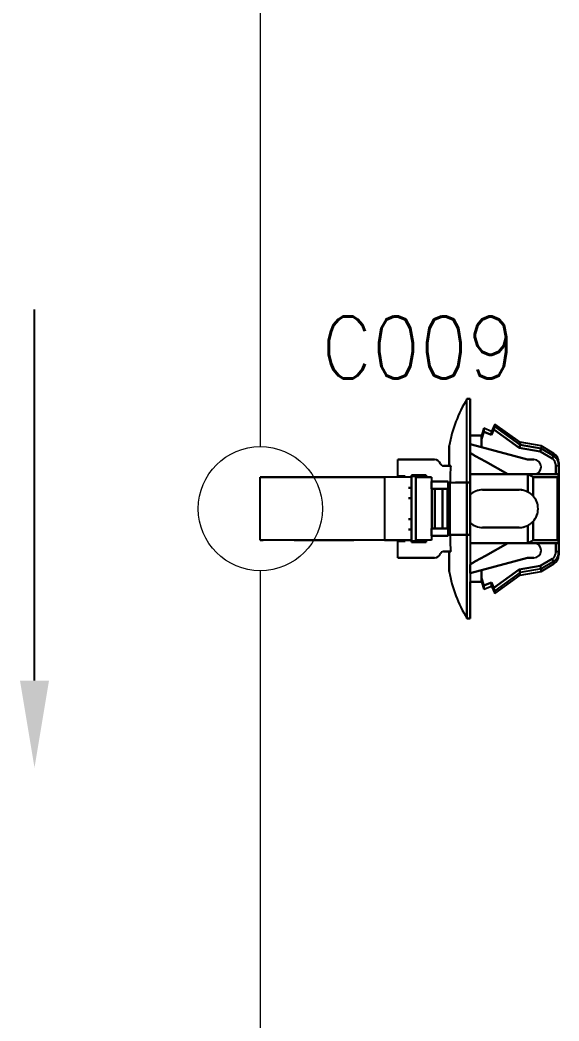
# Model space of a CAD drawing. Header units: inches. Extents: x 47316 to 59086, y 3141 to 11743.
# Drawn here: x 52307.87 to 52329.57, y 9649.99 to 9690.3 of the extents above; entities that cross this region are included whole.
import ezdxf

# ---------------------------------------------------------------- set-up
doc = ezdxf.new("R2010")
doc.units = ezdxf.units.IN
doc.header["$MEASUREMENT"] = 0
doc.styles.get("Standard").update_dxf_attribs({"font": ''})
doc.styles.get('Standard').set_extended_font_data('SimSun')
doc.linetypes.add('_VH_FELT_TAPE', pattern='A,0.4,-0.7,["FELT",Standard,S=0.3,R=0,X=-0.5,Y=-0.15],-0.7', length=1.8)

msp = doc.modelspace()

# ---------------------------------------------------------------- linework, layer by layer
at = {"color": 0, "linetype": '_VH_FELT_TAPE', "lineweight": 15, "ltscale": 5}
for p, q in [((52317.545, 9718.121), (52317.545, 9673.121)), ((52317.545, 9668.121), (52317.545, 9623.355))]:
    msp.add_line(p, q, dxfattribs=at)
msp.add_line((52308.452, 9663.695), (52308.452, 9678.643))
at = {"color": 7, "ltscale": 0.2}
for p, q in [((52325.866, 9671.673), (52325.866, 9675.041)), ((52325.866, 9671.673), (52325.866, 9675.041)), ((52325.993, 9671.673), (52325.993, 9675.041)), ((52325.993, 9675.041), (52325.993, 9671.673)), ((52325.866, 9666.2), (52325.866, 9669.568)), ((52325.866, 9669.568), (52325.866, 9666.2)), ((52325.993, 9669.568), (52325.993, 9666.2)), ((52325.993, 9669.568), (52325.993, 9666.2))]:
    msp.add_line(p, q, dxfattribs=at)
at = {"color": 7, "ltscale": 0.0075}
for p, q in [((52325.866, 9675.041), (52325.993, 9675.041)), ((52325.993, 9675.041), (52325.866, 9675.041)), ((52329.445, 9672.363), (52329.571, 9672.363)), ((52329.445, 9672.363), (52329.571, 9672.363)), ((52329.571, 9672.01), (52329.445, 9672.01)), ((52323.635, 9671.463), (52323.509, 9671.463)), ((52323.509, 9671.463), (52323.635, 9671.463)), ((52325.866, 9671.673), (52325.993, 9671.673)), ((52325.993, 9671.673), (52325.866, 9671.673)), ((52323.509, 9671.042), (52323.635, 9671.042)), ((52323.635, 9671.042), (52323.509, 9671.042)), ((52323.635, 9670.2), (52323.509, 9670.2)), ((52323.509, 9670.2), (52323.635, 9670.2)), ((52323.509, 9669.779), (52323.635, 9669.779)), ((52323.635, 9669.779), (52323.509, 9669.779)), ((52325.993, 9669.568), (52325.866, 9669.568)), ((52325.866, 9669.568), (52325.993, 9669.568)), ((52329.571, 9668.879), (52329.445, 9668.879)), ((52329.571, 9668.879), (52329.445, 9668.879)), ((52325.866, 9666.2), (52325.993, 9666.2)), ((52325.993, 9666.2), (52325.866, 9666.2))]:
    msp.add_line(p, q, dxfattribs=at)
at = {"color": 7, "ltscale": 0.087396}
for p, q in [((52325.993, 9675.041), (52325.993, 9673.569)), ((52325.993, 9666.2), (52325.993, 9667.672)), ((52325.993, 9666.2), (52325.993, 9667.672))]:
    msp.add_line(p, q, dxfattribs=at)
at = {"color": 7, "ltscale": 0.0875}
for p, q in [((52325.993, 9673.568), (52325.993, 9675.041)), ((52327.971, 9671.378), (52326.498, 9671.378)), ((52326.498, 9671.378), (52327.971, 9671.378)), ((52326.498, 9669.863), (52327.971, 9669.863)), ((52327.971, 9669.863), (52326.498, 9669.863)), ((52327.971, 9669.863), (52326.498, 9669.863))]:
    msp.add_line(p, q, dxfattribs=at)
at = {"color": 7, "ltscale": 0.018183}
msp.add_line((52326.54, 9673.862), (52326.456, 9673.568), dxfattribs=at)
at = {"color": 7, "ltscale": 0.018199}
for p, q in [((52326.456, 9673.425), (52326.54, 9673.72)), ((52326.54, 9673.72), (52326.456, 9673.425)), ((52326.456, 9667.816), (52326.54, 9667.521)), ((52326.54, 9667.521), (52326.456, 9667.816))]:
    msp.add_line(p, q, dxfattribs=at)
at = {"color": 7, "ltscale": 0.008429}
for p, q in [((52326.54, 9673.72), (52326.54, 9673.862)), ((52326.856, 9667.647), (52326.856, 9667.506))]:
    msp.add_line(p, q, dxfattribs=at)
at = {"color": 7, "ltscale": 0.020195}
for p, q in [((52326.856, 9673.736), (52326.54, 9673.862)), ((52326.54, 9673.72), (52326.856, 9673.594)), ((52326.856, 9673.594), (52326.54, 9673.72)), ((52326.54, 9667.521), (52326.856, 9667.647)), ((52326.856, 9667.647), (52326.54, 9667.521)), ((52326.54, 9667.379), (52326.856, 9667.506))]:
    msp.add_line(p, q, dxfattribs=at)
at = {"color": 7, "ltscale": 0.008438}
msp.add_line((52326.54, 9673.862), (52326.54, 9673.72), dxfattribs=at)
at = {"color": 7, "ltscale": 0.002185}
msp.add_line((52326.54, 9673.792), (52326.54, 9673.829), dxfattribs=at)
at = {"color": 7, "ltscale": 0.019}
msp.add_line((52326.982, 9674.03), (52326.856, 9673.736), dxfattribs=at)
at = {"color": 7, "ltscale": 0.013619}
for p, q in [((52326.856, 9673.594), (52326.946, 9673.805)), ((52326.946, 9673.805), (52326.856, 9673.594)), ((52326.856, 9667.647), (52326.946, 9667.437)), ((52326.946, 9667.437), (52326.856, 9667.647))]:
    msp.add_line(p, q, dxfattribs=at)
at = {"color": 7, "ltscale": 0.0009}
msp.add_line((52326.856, 9673.721), (52326.856, 9673.736), dxfattribs=at)
at = {"color": 7, "ltscale": 0.000912}
for p, q in [((52326.856, 9673.736), (52326.856, 9673.72)), ((52326.54, 9667.395), (52326.54, 9667.379))]:
    msp.add_line(p, q, dxfattribs=at)
at = {"color": 7, "ltscale": 0.002856}
msp.add_line((52326.856, 9673.73), (52326.856, 9673.682), dxfattribs=at)
at = {"color": 7, "ltscale": 0.002869}
msp.add_line((52326.856, 9673.682), (52326.856, 9673.73), dxfattribs=at)
at = {"color": 7, "ltscale": 0.002832}
msp.add_line((52326.856, 9673.673), (52326.856, 9673.721), dxfattribs=at)
at = {"color": 7, "ltscale": 0.00282}
for p, q in [((52326.856, 9673.72), (52326.856, 9673.673)), ((52326.54, 9667.442), (52326.54, 9667.395))]:
    msp.add_line(p, q, dxfattribs=at)
at = {"color": 7, "ltscale": 0.074459}
for p, q in [((52326.946, 9673.805), (52327.966, 9673.076)), ((52327.966, 9673.076), (52326.946, 9673.805)), ((52326.946, 9667.437), (52327.966, 9668.165)), ((52327.966, 9668.165), (52326.946, 9667.437))]:
    msp.add_line(p, q, dxfattribs=at)
at = {"color": 7, "ltscale": 0.000903}
msp.add_line((52326.982, 9674.03), (52326.982, 9674.014), dxfattribs=at)
at = {"color": 7, "ltscale": 4.3e-05}
msp.add_line((52326.982, 9674.03), (52326.982, 9674.03), dxfattribs=at)
at = {"color": 7, "ltscale": 0.075271}
for p, q in [((52328.013, 9673.294), (52326.982, 9674.03)), ((52326.982, 9673.927), (52328.013, 9673.19)), ((52328.013, 9673.19), (52326.982, 9673.927)), ((52328.013, 9668.051), (52326.982, 9667.315)), ((52326.982, 9667.211), (52328.013, 9667.948))]:
    msp.add_line(p, q, dxfattribs=at)
at = {"color": 7, "ltscale": 4.9e-05}
msp.add_line((52326.982, 9674.03), (52326.982, 9674.03), dxfattribs=at)
at = {"color": 7, "ltscale": 0.000916}
msp.add_line((52326.982, 9674.03), (52326.982, 9674.014), dxfattribs=at)
at = {"color": 7, "ltscale": 0.005222}
msp.add_line((52326.982, 9674.014), (52326.982, 9673.927), dxfattribs=at)
at = {"color": 7, "ltscale": 0.005249}
msp.add_line((52326.982, 9674.014), (52326.982, 9673.926), dxfattribs=at)
at = {"color": 7, "ltscale": 0.027499}
for p, q in [((52326.456, 9673.568), (52325.993, 9673.568)), ((52325.993, 9673.568), (52326.456, 9673.568)), ((52326.456, 9667.674), (52325.993, 9667.674)), ((52325.993, 9667.674), (52326.456, 9667.674))]:
    msp.add_line(p, q, dxfattribs=at)
at = {"color": 7, "ltscale": 0.000342}
for p, q in [((52326.456, 9673.562), (52326.456, 9673.568)), ((52326.456, 9667.674), (52326.456, 9667.679))]:
    msp.add_line(p, q, dxfattribs=at)
at = {"color": 7, "ltscale": 0.006641}
msp.add_line((52326.456, 9673.568), (52326.456, 9673.456), dxfattribs=at)
at = {"color": 7, "ltscale": 0.002142}
msp.add_line((52326.456, 9673.532), (52326.456, 9673.568), dxfattribs=at)
at = {"color": 7, "ltscale": 0.00033}
for p, q in [((52326.456, 9673.568), (52326.456, 9673.562)), ((52326.456, 9667.679), (52326.456, 9667.674)), ((52326.856, 9667.506), (52326.856, 9667.511))]:
    msp.add_line(p, q, dxfattribs=at)
at = {"color": 7, "ltscale": 0.002136}
msp.add_line((52326.456, 9673.568), (52326.456, 9673.532), dxfattribs=at)
at = {"color": 7, "ltscale": 0.001825}
msp.add_line((52326.456, 9673.562), (52326.456, 9673.531), dxfattribs=at)
at = {"color": 7, "ltscale": 0.003674}
for p, q in [((52326.456, 9673.5), (52326.456, 9673.562)), ((52326.456, 9667.679), (52326.456, 9667.741))]:
    msp.add_line(p, q, dxfattribs=at)
at = {"color": 7, "ltscale": 0.006299}
msp.add_line((52326.456, 9673.425), (52326.456, 9673.532), dxfattribs=at)
at = {"color": 7, "ltscale": 0.006305}
msp.add_line((52326.456, 9673.532), (52326.456, 9673.425), dxfattribs=at)
at = {"color": 7, "ltscale": 0.00329}
msp.add_line((52326.456, 9673.445), (52326.456, 9673.5), dxfattribs=at)
at = {"color": 7, "ltscale": 0.019785}
for p, q in [((52326.456, 9673.092), (52326.456, 9673.425)), ((52326.456, 9673.425), (52326.456, 9673.092)), ((52326.456, 9668.149), (52326.456, 9667.816)), ((52326.456, 9667.816), (52326.456, 9668.149))]:
    msp.add_line(p, q, dxfattribs=at)
at = {"color": 7, "ltscale": 0.004715}
msp.add_line((52326.856, 9673.594), (52326.856, 9673.673), dxfattribs=at)
at = {"color": 7, "ltscale": 0.004687}
msp.add_line((52326.856, 9673.673), (52326.856, 9673.594), dxfattribs=at)
at = {"color": 7, "ltscale": 0.047501}
for p, q in [((52325.151, 9673.147), (52325.151, 9672.347)), ((52325.151, 9672.347), (52325.151, 9673.147)), ((52325.151, 9668.895), (52325.151, 9668.095)), ((52325.151, 9668.095), (52325.151, 9668.895))]:
    msp.add_line(p, q, dxfattribs=at)
at = {"color": 7, "ltscale": 0.028456}
for p, q in [((52326.456, 9673.092), (52325.993, 9673.216)), ((52325.993, 9673.216), (52326.456, 9673.092)), ((52326.456, 9668.149), (52325.993, 9668.026)), ((52325.993, 9668.026), (52326.456, 9668.149))]:
    msp.add_line(p, q, dxfattribs=at)
at = {"color": 7, "ltscale": 0.020602}
for p, q in [((52325.993, 9673.216), (52325.993, 9672.869)), ((52325.993, 9668.026), (52325.993, 9668.373)), ((52325.993, 9668.026), (52325.993, 9668.373))]:
    msp.add_line(p, q, dxfattribs=at)
at = {"color": 7, "ltscale": 0.020749}
msp.add_line((52325.993, 9672.866), (52325.993, 9673.216), dxfattribs=at)
at = {"color": 7, "ltscale": 0.11383}
for p, q in [((52328.308, 9672.599), (52326.456, 9673.092)), ((52326.456, 9673.092), (52328.308, 9672.599)), ((52328.308, 9668.642), (52326.456, 9668.149)), ((52326.456, 9668.149), (52328.308, 9668.642))]:
    msp.add_line(p, q, dxfattribs=at)
at = {"color": 7, "ltscale": 0.004321}
for p, q in [((52327.994, 9673.143), (52327.966, 9673.076)), ((52327.966, 9673.076), (52327.994, 9673.143)), ((52327.966, 9668.165), (52327.994, 9668.098)), ((52327.994, 9668.098), (52327.966, 9668.165))]:
    msp.add_line(p, q, dxfattribs=at)
at = {"color": 7, "ltscale": 0.051095}
for p, q in [((52327.966, 9673.076), (52328.814, 9672.927)), ((52328.814, 9672.927), (52327.966, 9673.076)), ((52327.966, 9668.165), (52328.814, 9668.314)), ((52328.814, 9668.314), (52327.966, 9668.165))]:
    msp.add_line(p, q, dxfattribs=at)
at = {"color": 7, "ltscale": 0.000205}
for p, q in [((52327.996, 9673.146), (52327.994, 9673.143)), ((52327.994, 9673.143), (52327.996, 9673.146)), ((52327.994, 9668.098), (52327.996, 9668.095)), ((52327.996, 9668.095), (52327.994, 9668.098))]:
    msp.add_line(p, q, dxfattribs=at)
at = {"color": 7, "ltscale": 0.002621}
for p, q in [((52328.013, 9673.187), (52327.996, 9673.146)), ((52327.996, 9673.146), (52328.013, 9673.187)), ((52327.996, 9668.095), (52328.013, 9668.054)), ((52328.013, 9668.054), (52327.996, 9668.095))]:
    msp.add_line(p, q, dxfattribs=at)
at = {"color": 7, "ltscale": 0.006168}
for p, q in [((52328.013, 9673.19), (52328.013, 9673.294)), ((52328.013, 9673.294), (52328.013, 9673.19))]:
    msp.add_line(p, q, dxfattribs=at)
at = {"color": 7, "ltscale": 0.05076}
for p, q in [((52328.855, 9673.146), (52328.013, 9673.294)), ((52328.013, 9667.948), (52328.855, 9668.095))]:
    msp.add_line(p, q, dxfattribs=at)
at = {"color": 7, "ltscale": 0.050773}
for p, q in [((52328.013, 9673.187), (52328.855, 9673.039)), ((52328.855, 9673.039), (52328.013, 9673.187)), ((52328.855, 9668.202), (52328.013, 9668.054))]:
    msp.add_line(p, q, dxfattribs=at)
at = {"color": 7, "ltscale": 0.004276}
for p, q in [((52328.838, 9672.995), (52328.814, 9672.927)), ((52328.814, 9672.927), (52328.839, 9672.995)), ((52328.839, 9668.246), (52328.814, 9668.314)), ((52328.814, 9668.314), (52328.838, 9668.246))]:
    msp.add_line(p, q, dxfattribs=at)
at = {"color": 7, "ltscale": 0.0329}
for p, q in [((52328.814, 9672.927), (52329.291, 9672.647)), ((52329.291, 9672.647), (52328.814, 9672.927)), ((52328.814, 9668.314), (52329.291, 9668.595)), ((52329.291, 9668.595), (52328.814, 9668.314))]:
    msp.add_line(p, q, dxfattribs=at)
at = {"color": 7, "ltscale": 0.002806}
for p, q in [((52328.855, 9673.039), (52328.838, 9672.995)), ((52328.838, 9668.246), (52328.855, 9668.202))]:
    msp.add_line(p, q, dxfattribs=at)
at = {"color": 7, "ltscale": 0.00266}
for p, q in [((52328.84, 9672.997), (52328.855, 9673.039)), ((52328.855, 9668.202), (52328.84, 9668.244))]:
    msp.add_line(p, q, dxfattribs=at)
at = {"color": 7, "ltscale": 0.006223}
for p, q in [((52328.855, 9673.146), (52328.855, 9673.042)), ((52328.855, 9673.146), (52328.855, 9673.042)), ((52328.855, 9668.095), (52328.855, 9668.2))]:
    msp.add_line(p, q, dxfattribs=at)
at = {"color": 7, "ltscale": 0.034946}
for p, q in [((52329.363, 9672.848), (52328.855, 9673.146)), ((52328.855, 9668.095), (52329.363, 9668.393))]:
    msp.add_line(p, q, dxfattribs=at)
at = {"color": 7, "ltscale": 0.034208}
for p, q in [((52329.352, 9672.749), (52328.855, 9673.042)), ((52329.352, 9668.492), (52328.855, 9668.2))]:
    msp.add_line(p, q, dxfattribs=at)
at = {"color": 7, "ltscale": 0.000128}
for p, q in [((52328.855, 9673.039), (52328.855, 9673.042)), ((52328.855, 9668.2), (52328.855, 9668.202)), ((52328.855, 9668.202), (52328.855, 9668.2))]:
    msp.add_line(p, q, dxfattribs=at)
at = {"color": 7, "ltscale": 0.034163}
for p, q in [((52328.855, 9673.039), (52329.352, 9672.749)), ((52329.352, 9668.492), (52328.855, 9668.202))]:
    msp.add_line(p, q, dxfattribs=at)
at = {"color": 7, "ltscale": 0.025}
for p, q in [((52323.509, 9672.599), (52323.088, 9672.599)), ((52323.629, 9671.042), (52323.629, 9671.463)), ((52323.629, 9671.042), (52323.629, 9671.463)), ((52323.635, 9671.042), (52323.635, 9671.463)), ((52323.629, 9669.779), (52323.629, 9670.2)), ((52323.629, 9669.779), (52323.629, 9670.2))]:
    msp.add_line(p, q, dxfattribs=at)
at = {"color": 7, "ltscale": 0.039999}
for p, q in [((52323.088, 9671.926), (52323.088, 9672.599)), ((52323.088, 9671.926), (52323.088, 9672.599)), ((52323.088, 9668.642), (52323.088, 9669.316)), ((52323.088, 9668.642), (52323.088, 9669.316))]:
    msp.add_line(p, q, dxfattribs=at)
at = {"color": 7, "ltscale": 0.022501}
for p, q in [((52323.088, 9672.599), (52323.467, 9672.599)), ((52323.088, 9672.599), (52323.467, 9672.599)), ((52323.088, 9668.642), (52323.467, 9668.642)), ((52323.467, 9668.642), (52323.088, 9668.642))]:
    msp.add_line(p, q, dxfattribs=at)
at = {"color": 7, "ltscale": 0.064999}
for p, q in [((52323.467, 9672.599), (52324.561, 9672.599)), ((52323.467, 9672.599), (52324.561, 9672.599)), ((52323.467, 9668.642), (52324.561, 9668.642)), ((52324.561, 9668.642), (52323.467, 9668.642))]:
    msp.add_line(p, q, dxfattribs=at)
at = {"color": 7, "ltscale": 0.0625}
msp.add_line((52324.561, 9672.599), (52323.509, 9672.599), dxfattribs=at)
at = {"color": 7, "ltscale": 0.015289}
msp.add_line((52326.216, 9672.74), (52325.992, 9672.866), dxfattribs=at)
at = {"color": 7, "ltscale": 0.015242}
for p, q in [((52325.992, 9672.866), (52326.216, 9672.74)), ((52326.216, 9668.501), (52325.992, 9668.375))]:
    msp.add_line(p, q, dxfattribs=at)
at = {"color": 7, "ltscale": 0.02697}
msp.add_line((52326.611, 9672.516), (52326.216, 9672.74), dxfattribs=at)
at = {"color": 7, "ltscale": 0.026985}
for p, q in [((52326.216, 9672.74), (52326.611, 9672.516)), ((52326.611, 9668.725), (52326.216, 9668.501))]:
    msp.add_line(p, q, dxfattribs=at)
at = {"color": 7, "ltscale": 0.065039}
msp.add_line((52327.508, 9672.01), (52326.555, 9672.549), dxfattribs=at)
at = {"color": 7, "ltscale": 0.06116}
msp.add_line((52327.508, 9672.01), (52326.611, 9672.516), dxfattribs=at)
at = {"color": 7, "ltscale": 0.061156}
for p, q in [((52326.611, 9672.516), (52327.508, 9672.01)), ((52327.508, 9669.231), (52326.611, 9668.725))]:
    msp.add_line(p, q, dxfattribs=at)
at = {"color": 7, "ltscale": 0.014999}
for p, q in [((52328.561, 9672.599), (52328.308, 9672.599)), ((52328.308, 9672.599), (52328.561, 9672.599)), ((52328.561, 9668.642), (52328.308, 9668.642)), ((52328.561, 9668.642), (52328.308, 9668.642)), ((52328.308, 9668.642), (52328.561, 9668.642))]:
    msp.add_line(p, q, dxfattribs=at)
at = {"color": 7, "ltscale": 0.007092}
for p, q in [((52329.291, 9672.647), (52329.352, 9672.749)), ((52329.352, 9672.749), (52329.291, 9672.647)), ((52329.352, 9668.492), (52329.291, 9668.595)), ((52329.291, 9668.595), (52329.352, 9668.492))]:
    msp.add_line(p, q, dxfattribs=at)
at = {"color": 7, "ltscale": 0.005864}
msp.add_line((52329.364, 9672.848), (52329.352, 9672.75), dxfattribs=at)
at = {"color": 7, "ltscale": 0.005865}
for p, q in [((52329.363, 9672.848), (52329.352, 9672.749)), ((52329.352, 9668.492), (52329.363, 9668.394))]:
    msp.add_line(p, q, dxfattribs=at)
at = {"color": 7, "ltscale": 0.013786}
msp.add_line((52325.151, 9672.347), (52324.918, 9672.347), dxfattribs=at)
at = {"color": 7, "ltscale": 0.017471}
for p, q in [((52325.213, 9672.347), (52324.918, 9672.347)), ((52325.213, 9668.895), (52324.918, 9668.895))]:
    msp.add_line(p, q, dxfattribs=at)
at = {"color": 7, "ltscale": 0.017476}
for p, q in [((52324.918, 9672.347), (52325.213, 9672.347)), ((52324.918, 9668.895), (52325.213, 9668.895))]:
    msp.add_line(p, q, dxfattribs=at)
at = {"color": 7, "ltscale": 0.00369}
for p, q in [((52325.213, 9672.347), (52325.151, 9672.347)), ((52325.151, 9668.895), (52325.213, 9668.895))]:
    msp.add_line(p, q, dxfattribs=at)
at = {"color": 7, "ltscale": 0.020941}
for p, q in [((52329.445, 9672.363), (52329.445, 9672.01)), ((52329.445, 9672.01), (52329.445, 9672.363)), ((52329.571, 9672.01), (52329.571, 9672.363)), ((52329.571, 9672.363), (52329.571, 9672.01)), ((52329.445, 9668.879), (52329.445, 9669.231)), ((52329.445, 9669.231), (52329.445, 9668.879)), ((52329.571, 9668.879), (52329.571, 9669.231)), ((52329.571, 9669.231), (52329.571, 9668.879))]:
    msp.add_line(p, q, dxfattribs=at)
at = {"color": 7, "ltscale": 0.015729}
msp.add_line((52329.571, 9672.22), (52329.571, 9672.485), dxfattribs=at)
at = {"color": 7, "ltscale": 0.015717}
msp.add_line((52329.571, 9672.484), (52329.571, 9672.22), dxfattribs=at)
at = {"color": 7, "ltscale": 0.012512}
for p, q in [((52329.571, 9672.009), (52329.571, 9672.22)), ((52329.571, 9669.022), (52329.571, 9669.232))]:
    msp.add_line(p, q, dxfattribs=at)
at = {"color": 7, "ltscale": 0.378897}
msp.add_line((52317.545, 9671.884), (52322.545, 9671.884), dxfattribs=at)
at = {"color": 7, "ltscale": 0.15}
for p, q in [((52317.545, 9669.358), (52317.545, 9671.884)), ((52322.545, 9671.884), (52322.545, 9669.358)), ((52322.545, 9671.884), (52322.545, 9669.358)), ((52323.803, 9669.358), (52323.803, 9671.884)), ((52323.803, 9671.884), (52323.803, 9669.358)), ((52324.435, 9671.884), (52324.435, 9669.358)), ((52324.435, 9671.884), (52324.435, 9669.358)), ((52329.508, 9669.358), (52329.508, 9671.884)), ((52329.508, 9671.884), (52329.508, 9669.358))]:
    msp.add_line(p, q, dxfattribs=at)
at = {"color": 7, "ltscale": 0.215019}
msp.add_line((52320.981, 9671.884), (52317.545, 9671.884), dxfattribs=at)
at = {"color": 7, "ltscale": 0.315749}
msp.add_line((52317.545, 9671.884), (52322.113, 9671.884), dxfattribs=at)
at = {"color": 7, "ltscale": 0.378905}
msp.add_line((52322.545, 9671.884), (52317.545, 9671.884), dxfattribs=at)
at = {"color": 7, "ltscale": 0.315758}
msp.add_line((52317.545, 9671.884), (52322.113, 9671.884), dxfattribs=at)
at = {"color": 7, "ltscale": 0.179182}
msp.add_line((52320.809, 9671.884), (52317.792, 9671.884), dxfattribs=at)
at = {"color": 7, "ltscale": 0.026669}
for p, q in [((52320.809, 9671.884), (52321.258, 9671.884)), ((52321.258, 9671.884), (52320.809, 9671.884)), ((52320.981, 9671.884), (52321.43, 9671.884))]:
    msp.add_line(p, q, dxfattribs=at)
at = {"color": 7, "ltscale": 0.108633}
msp.add_line((52323.088, 9671.884), (52321.258, 9671.884), dxfattribs=at)
at = {"color": 7, "ltscale": 0.076392}
msp.add_line((52322.545, 9671.884), (52321.258, 9671.884), dxfattribs=at)
at = {"color": 7, "ltscale": 0.098454}
msp.add_line((52323.088, 9671.884), (52321.43, 9671.884), dxfattribs=at)
at = {"color": 7, "ltscale": 0.057913}
msp.add_line((52323.088, 9671.884), (52322.113, 9671.884), dxfattribs=at)
at = {"color": 7, "ltscale": 0.0644}
for p, q in [((52323.629, 9671.884), (52322.545, 9671.884)), ((52323.629, 9671.884), (52322.545, 9671.884)), ((52322.545, 9669.358), (52323.629, 9669.358)), ((52323.629, 9669.358), (52322.545, 9669.358))]:
    msp.add_line(p, q, dxfattribs=at)
at = {"color": 7, "ltscale": 0.0175}
for p, q in [((52323.088, 9671.926), (52323.382, 9671.926)), ((52323.088, 9671.926), (52323.382, 9671.926)), ((52323.382, 9671.926), (52323.088, 9671.926)), ((52323.088, 9669.316), (52323.382, 9669.316)), ((52323.382, 9669.316), (52323.088, 9669.316))]:
    msp.add_line(p, q, dxfattribs=at)
at = {"color": 7, "ltscale": 0.002499}
for p, q in [((52323.088, 9671.884), (52323.088, 9671.926)), ((52323.382, 9671.926), (52323.382, 9671.884)), ((52323.382, 9671.884), (52323.382, 9671.926)), ((52323.635, 9671.968), (52323.635, 9671.926)), ((52323.635, 9671.968), (52323.635, 9671.926)), ((52324.182, 9671.926), (52324.182, 9671.884)), ((52324.182, 9671.884), (52324.182, 9671.926)), ((52324.182, 9671.926), (52324.182, 9671.884)), ((52323.088, 9669.316), (52323.088, 9669.358)), ((52323.382, 9669.358), (52323.382, 9669.316)), ((52323.382, 9669.316), (52323.382, 9669.358)), ((52323.635, 9669.273), (52323.635, 9669.316)), ((52323.635, 9669.316), (52323.635, 9669.273)), ((52323.635, 9669.316), (52323.635, 9669.273)), ((52324.182, 9669.358), (52324.182, 9669.316)), ((52324.182, 9669.316), (52324.182, 9669.358)), ((52324.182, 9669.358), (52324.182, 9669.316))]:
    msp.add_line(p, q, dxfattribs=at)
at = {"color": 7, "ltscale": 2.6e-05}
for p, q in [((52323.088, 9671.926), (52323.088, 9671.926)), ((52323.088, 9669.316), (52323.088, 9669.316))]:
    msp.add_line(p, q, dxfattribs=at)
at = {"color": 7, "ltscale": 0.000629}
msp.add_line((52323.635, 9671.957), (52323.635, 9671.968), dxfattribs=at)
at = {"color": 7, "ltscale": 0.035001}
for p, q in [((52323.635, 9671.968), (52324.224, 9671.968)), ((52324.224, 9671.968), (52323.635, 9671.968)), ((52325.993, 9671.673), (52325.403, 9671.673)), ((52325.993, 9671.673), (52325.403, 9671.673)), ((52324.224, 9669.273), (52323.635, 9669.273)), ((52324.224, 9669.273), (52323.635, 9669.273)), ((52323.635, 9669.273), (52324.224, 9669.273))]:
    msp.add_line(p, q, dxfattribs=at)
at = {"color": 7, "ltscale": 0.154999}
for p, q in [((52323.635, 9671.926), (52323.635, 9669.316)), ((52323.635, 9669.316), (52323.635, 9671.926))]:
    msp.add_line(p, q, dxfattribs=at)
at = {"color": 7, "ltscale": 0.032501}
for p, q in [((52323.635, 9671.926), (52324.182, 9671.926)), ((52323.635, 9671.926), (52324.182, 9671.926)), ((52323.635, 9669.316), (52324.182, 9669.316)), ((52324.182, 9669.316), (52323.635, 9669.316))]:
    msp.add_line(p, q, dxfattribs=at)
at = {"color": 7, "ltscale": 0.021939}
msp.add_line((52323.635, 9671.926), (52324.004, 9671.926), dxfattribs=at)
at = {"color": 7, "ltscale": 0.0375}
for p, q in [((52323.803, 9671.884), (52324.435, 9671.884)), ((52324.435, 9671.884), (52323.803, 9671.884)), ((52324.435, 9669.358), (52323.803, 9669.358)), ((52324.435, 9669.358), (52323.803, 9669.358))]:
    msp.add_line(p, q, dxfattribs=at)
at = {"color": 7, "ltscale": 0.010562}
msp.add_line((52324.182, 9671.926), (52324.004, 9671.926), dxfattribs=at)
at = {"color": 7, "ltscale": 0.002502}
msp.add_line((52324.224, 9671.884), (52324.182, 9671.884), dxfattribs=at)
at = {"color": 7, "ltscale": 0.004999}
for p, q in [((52324.224, 9671.968), (52324.224, 9671.884)), ((52324.224, 9671.884), (52324.224, 9671.968)), ((52324.224, 9669.358), (52324.224, 9669.273)), ((52324.224, 9669.273), (52324.224, 9669.358))]:
    msp.add_line(p, q, dxfattribs=at)
at = {"color": 7, "ltscale": 0.040002}
for p, q in [((52324.435, 9671.715), (52325.109, 9671.715)), ((52325.109, 9671.715), (52324.435, 9671.715)), ((52325.109, 9669.526), (52324.435, 9669.526)), ((52325.109, 9669.526), (52324.435, 9669.526)), ((52324.435, 9669.526), (52325.109, 9669.526))]:
    msp.add_line(p, q, dxfattribs=at)
at = {"color": 7, "ltscale": 0.017502}
for p, q in [((52324.435, 9671.42), (52324.435, 9671.715)), ((52324.435, 9669.526), (52324.435, 9669.821))]:
    msp.add_line(p, q, dxfattribs=at)
at = {"color": 7, "ltscale": 0.129999}
for p, q in [((52325.109, 9671.715), (52325.109, 9669.526)), ((52325.109, 9669.526), (52325.109, 9671.715))]:
    msp.add_line(p, q, dxfattribs=at)
at = {"color": 7, "ltscale": 0.089999}
for p, q in [((52325.993, 9672.01), (52327.508, 9672.01)), ((52327.508, 9672.01), (52325.993, 9672.01)), ((52327.508, 9669.231), (52325.993, 9669.231)), ((52325.993, 9669.231), (52327.508, 9669.231))]:
    msp.add_line(p, q, dxfattribs=at)
at = {"color": 7, "ltscale": 0.040697}
msp.add_line((52327.352, 9672.01), (52326.666, 9672.01), dxfattribs=at)
at = {"color": 7, "ltscale": 0.040701}
msp.add_line((52326.666, 9672.01), (52327.352, 9672.01), dxfattribs=at)
at = {"color": 7, "ltscale": 0.039936}
for p, q in [((52327.508, 9672.01), (52328.181, 9672.01)), ((52328.181, 9672.01), (52327.508, 9672.01)), ((52328.181, 9669.231), (52327.508, 9669.231)), ((52327.508, 9669.231), (52328.181, 9669.231))]:
    msp.add_line(p, q, dxfattribs=at)
at = {"color": 7, "ltscale": 0.048712}
msp.add_line((52328.328, 9672.01), (52327.508, 9672.01), dxfattribs=at)
at = {"color": 7, "ltscale": 0.082565}
for p, q in [((52329.571, 9672.01), (52328.181, 9672.01)), ((52328.181, 9672.01), (52329.571, 9672.01)), ((52328.181, 9669.231), (52329.571, 9669.231)), ((52329.571, 9669.231), (52328.181, 9669.231))]:
    msp.add_line(p, q, dxfattribs=at)
at = {"color": 7, "ltscale": 0.041339}
for p, q in [((52328.322, 9671.988), (52328.322, 9671.292)), ((52328.322, 9671.292), (52328.322, 9671.988)), ((52328.322, 9669.949), (52328.322, 9669.253)), ((52328.322, 9669.253), (52328.322, 9669.949))]:
    msp.add_line(p, q, dxfattribs=at)
at = {"color": 7, "ltscale": 0.002634}
for p, q in [((52328.322, 9671.988), (52328.364, 9671.973)), ((52328.364, 9669.268), (52328.322, 9669.253))]:
    msp.add_line(p, q, dxfattribs=at)
at = {"color": 7, "ltscale": 0.002635}
for p, q in [((52328.364, 9671.973), (52328.322, 9671.988)), ((52328.322, 9669.253), (52328.364, 9669.268))]:
    msp.add_line(p, q, dxfattribs=at)
at = {"color": 7, "ltscale": 0.008279}
msp.add_line((52328.468, 9672.01), (52328.328, 9672.01), dxfattribs=at)
at = {"color": 7, "ltscale": 0.005516}
msp.add_line((52328.561, 9672.01), (52328.468, 9672.01), dxfattribs=at)
at = {"color": 7, "ltscale": 0.044711}
for p, q in [((52328.532, 9671.131), (52328.532, 9671.884)), ((52328.532, 9671.884), (52328.532, 9671.131)), ((52328.532, 9669.358), (52328.532, 9670.111)), ((52328.532, 9670.111), (52328.532, 9669.358))]:
    msp.add_line(p, q, dxfattribs=at)
at = {"color": 7, "ltscale": 0.057954}
for p, q in [((52328.532, 9671.884), (52329.508, 9671.884)), ((52329.508, 9671.884), (52328.532, 9671.884)), ((52329.508, 9669.358), (52328.532, 9669.358)), ((52328.532, 9669.358), (52329.508, 9669.358))]:
    msp.add_line(p, q, dxfattribs=at)
at = {"color": 7, "ltscale": 0.052501}
msp.add_line((52329.445, 9672.01), (52328.561, 9672.01), dxfattribs=at)
at = {"color": 7, "ltscale": 0.000995}
for p, q in [((52329.571, 9671.993), (52329.571, 9672.01)), ((52329.571, 9672.01), (52329.571, 9671.993)), ((52329.571, 9669.231), (52329.571, 9669.248)), ((52329.571, 9669.248), (52329.571, 9669.231))]:
    msp.add_line(p, q, dxfattribs=at)
at = {"color": 7, "ltscale": 0.163214}
msp.add_line((52329.571, 9669.246), (52329.571, 9671.995), dxfattribs=at)
at = {"color": 7, "ltscale": 0.163013}
msp.add_line((52329.571, 9671.993), (52329.571, 9669.248), dxfattribs=at)
at = {"color": 7, "ltscale": 0.00087}
for p, q in [((52324.45, 9671.421), (52324.435, 9671.421)), ((52324.435, 9671.421), (52324.45, 9671.421)), ((52324.45, 9669.821), (52324.435, 9669.821)), ((52324.435, 9669.821), (52324.45, 9669.821))]:
    msp.add_line(p, q, dxfattribs=at)
at = {"color": 7, "ltscale": 0.023952}
msp.add_line((52324.838, 9671.421), (52324.435, 9671.421), dxfattribs=at)
at = {"color": 7, "ltscale": 0.007443}
for p, q in [((52324.575, 9671.421), (52324.45, 9671.421)), ((52324.45, 9671.421), (52324.575, 9671.421)), ((52324.575, 9669.821), (52324.45, 9669.821)), ((52324.45, 9669.821), (52324.575, 9669.821))]:
    msp.add_line(p, q, dxfattribs=at)
at = {"color": 7, "ltscale": 0.095001}
for p, q in [((52324.45, 9671.421), (52324.45, 9669.821)), ((52324.45, 9669.821), (52324.45, 9671.421)), ((52324.575, 9671.421), (52324.575, 9669.821)), ((52324.575, 9669.821), (52324.575, 9671.421)), ((52324.875, 9669.821), (52324.875, 9671.421)), ((52324.875, 9671.421), (52324.875, 9669.821)), ((52325.084, 9669.821), (52325.084, 9671.421))]:
    msp.add_line(p, q, dxfattribs=at)
at = {"color": 7, "ltscale": 0.017839}
for p, q in [((52324.875, 9671.421), (52324.575, 9671.421)), ((52324.575, 9671.421), (52324.875, 9671.421)), ((52324.875, 9669.821), (52324.575, 9669.821)), ((52324.575, 9669.821), (52324.875, 9669.821))]:
    msp.add_line(p, q, dxfattribs=at)
at = {"color": 7, "ltscale": 0.014789}
msp.add_line((52324.859, 9671.421), (52325.109, 9671.421), dxfattribs=at)
at = {"color": 7, "ltscale": 0.013841}
for p, q in [((52325.108, 9671.421), (52324.875, 9671.421)), ((52324.875, 9669.821), (52325.108, 9669.821))]:
    msp.add_line(p, q, dxfattribs=at)
at = {"color": 7, "ltscale": 0.012407}
for p, q in [((52325.084, 9671.421), (52324.875, 9671.421)), ((52325.084, 9669.821), (52324.875, 9669.821))]:
    msp.add_line(p, q, dxfattribs=at)
at = {"color": 7, "ltscale": 0.040567}
for p, q in [((52325.183, 9671.673), (52325.866, 9671.673)), ((52325.183, 9669.568), (52325.866, 9669.568))]:
    msp.add_line(p, q, dxfattribs=at)
at = {"color": 7, "ltscale": 0.125}
for p, q in [((52325.183, 9669.568), (52325.183, 9671.673)), ((52325.183, 9671.673), (52325.183, 9669.568)), ((52325.866, 9669.568), (52325.866, 9671.673)), ((52325.866, 9671.673), (52325.866, 9669.568)), ((52325.993, 9669.568), (52325.993, 9671.673)), ((52325.993, 9671.673), (52325.993, 9669.568))]:
    msp.add_line(p, q, dxfattribs=at)
at = {"color": 7, "ltscale": 0.040569}
for p, q in [((52325.183, 9671.673), (52325.866, 9671.673)), ((52325.866, 9669.568), (52325.183, 9669.568))]:
    msp.add_line(p, q, dxfattribs=at)
at = {"color": 7, "ltscale": 0.000322}
msp.add_line((52323.635, 9671.042), (52323.63, 9671.042), dxfattribs=at)
at = {"color": 7, "ltscale": 0.001863}
msp.add_line((52328.511, 9671.153), (52328.532, 9671.13), dxfattribs=at)
at = {"color": 7, "ltscale": 0.000505}
msp.add_line((52328.532, 9671.131), (52328.526, 9671.137), dxfattribs=at)
at = {"color": 7, "ltscale": 0.023056}
msp.add_line((52323.635, 9669.811), (52323.635, 9670.2), dxfattribs=at)
at = {"color": 7, "ltscale": 0.000598}
msp.add_line((52328.532, 9670.111), (52328.525, 9670.103), dxfattribs=at)
at = {"color": 7, "ltscale": 0.000368}
msp.add_line((52323.629, 9669.779), (52323.635, 9669.779), dxfattribs=at)
at = {"color": 7, "ltscale": 0.001447}
msp.add_line((52325.084, 9669.821), (52325.109, 9669.821), dxfattribs=at)
at = {"color": 7, "ltscale": 0.378893}
msp.add_line((52322.545, 9669.358), (52317.545, 9669.358), dxfattribs=at)
at = {"color": 7, "ltscale": 0.0272}
msp.add_line((52317.658, 9669.358), (52317.545, 9669.358), dxfattribs=at)
at = {"color": 7, "ltscale": 0.37888}
msp.add_line((52322.545, 9669.358), (52317.545, 9669.358), dxfattribs=at)
at = {"color": 7, "ltscale": 0.027199}
msp.add_line((52317.545, 9669.358), (52317.658, 9669.358), dxfattribs=at)
at = {"color": 7, "ltscale": 0.142593}
msp.add_line((52321.305, 9669.358), (52318.904, 9669.358), dxfattribs=at)
at = {"color": 7, "ltscale": 0.142589}
msp.add_line((52318.904, 9669.358), (52321.305, 9669.358), dxfattribs=at)
at = {"color": 7, "ltscale": 0.02751}
msp.add_line((52325.866, 9669.568), (52325.403, 9669.568), dxfattribs=at)
msp.add_line((52325.866, 9669.568), (52325.403, 9669.568), dxfattribs=at)
at = {"color": 7, "ltscale": 0.064963}
msp.add_line((52326.556, 9668.693), (52327.508, 9669.231), dxfattribs=at)
at = {"color": 7, "ltscale": 0.061161}
msp.add_line((52326.611, 9668.725), (52327.508, 9669.231), dxfattribs=at)
at = {"color": 7, "ltscale": 0.000399}
msp.add_line((52329.57, 9669.253), (52329.571, 9669.246), dxfattribs=at)
at = {"color": 7, "ltscale": 0.012915}
msp.add_line((52329.571, 9668.804), (52329.571, 9669.022), dxfattribs=at)
at = {"color": 7, "ltscale": 0.006183}
msp.add_line((52329.571, 9668.775), (52329.571, 9668.879), dxfattribs=at)
at = {"color": 7, "ltscale": 0.007248}
msp.add_line((52329.571, 9668.879), (52329.571, 9668.757), dxfattribs=at)
at = {"color": 7, "ltscale": 0.004422}
msp.add_line((52329.571, 9668.878), (52329.571, 9668.804), dxfattribs=at)
at = {"color": 7, "ltscale": 0.015215}
msp.add_line((52325.992, 9668.375), (52326.215, 9668.501), dxfattribs=at)
at = {"color": 7, "ltscale": 0.02701}
msp.add_line((52326.215, 9668.501), (52326.611, 9668.725), dxfattribs=at)
at = {"color": 7, "ltscale": 0.00587}
msp.add_line((52329.364, 9668.394), (52329.352, 9668.492), dxfattribs=at)
at = {"color": 7, "ltscale": 0.001605}
msp.add_line((52329.571, 9668.79), (52329.571, 9668.763), dxfattribs=at)
at = {"color": 7, "ltscale": 0.050769}
msp.add_line((52328.855, 9668.202), (52328.013, 9668.052), dxfattribs=at)
at = {"color": 7, "ltscale": 0.006219}
msp.add_line((52328.855, 9668.2), (52328.855, 9668.095), dxfattribs=at)
at = {"color": 7, "ltscale": 0.008441}
for p, q in [((52326.456, 9667.674), (52326.456, 9667.816)), ((52326.456, 9667.816), (52326.456, 9667.674)), ((52326.856, 9667.505), (52326.856, 9667.647))]:
    msp.add_line(p, q, dxfattribs=at)
at = {"color": 7, "ltscale": 0.008432}
msp.add_line((52326.456, 9667.816), (52326.456, 9667.674), dxfattribs=at)
at = {"color": 7, "ltscale": 0.00434}
msp.add_line((52326.456, 9667.741), (52326.456, 9667.814), dxfattribs=at)
at = {"color": 7, "ltscale": 0.002209}
msp.add_line((52326.456, 9667.716), (52326.456, 9667.679), dxfattribs=at)
at = {"color": 7, "ltscale": 0.000286}
for p, q in [((52326.457, 9667.675), (52326.456, 9667.679)), ((52326.456, 9667.679), (52326.457, 9667.675))]:
    msp.add_line(p, q, dxfattribs=at)
at = {"color": 7, "ltscale": 0.018174}
msp.add_line((52326.456, 9667.674), (52326.54, 9667.379), dxfattribs=at)
at = {"color": 7, "ltscale": 0.075264}
msp.add_line((52328.013, 9668.051), (52326.982, 9667.315), dxfattribs=at)
at = {"color": 7, "ltscale": 0.006165}
for p, q in [((52328.013, 9667.948), (52328.013, 9668.051)), ((52328.013, 9667.948), (52328.013, 9668.051)), ((52326.982, 9667.211), (52326.982, 9667.315))]:
    msp.add_line(p, q, dxfattribs=at)
at = {"color": 7, "ltscale": 0.004681}
for p, q in [((52326.54, 9667.442), (52326.54, 9667.521)), ((52326.54, 9667.521), (52326.54, 9667.442))]:
    msp.add_line(p, q, dxfattribs=at)
at = {"color": 7, "ltscale": 0.002823}
msp.add_line((52326.54, 9667.395), (52326.54, 9667.442), dxfattribs=at)
at = {"color": 7, "ltscale": 0.000925}
msp.add_line((52326.54, 9667.379), (52326.54, 9667.395), dxfattribs=at)
at = {"color": 7, "ltscale": 0.004291}
msp.add_line((52326.856, 9667.575), (52326.856, 9667.647), dxfattribs=at)
at = {"color": 7, "ltscale": 0.003809}
msp.add_line((52326.856, 9667.511), (52326.856, 9667.575), dxfattribs=at)
at = {"color": 7, "ltscale": 0.001593}
msp.add_line((52326.856, 9667.538), (52326.856, 9667.511), dxfattribs=at)
at = {"color": 7, "ltscale": 0.000327}
msp.add_line((52326.856, 9667.511), (52326.856, 9667.505), dxfattribs=at)
at = {"color": 7, "ltscale": 0.019025}
msp.add_line((52326.856, 9667.505), (52326.982, 9667.211), dxfattribs=at)
at = {"color": 7, "ltscale": 0.006177}
msp.add_line((52326.982, 9667.315), (52326.982, 9667.211), dxfattribs=at)
at = {"color": 7}
for points in [[(52329.571, 9672.363), (52329.556, 9672.478), (52329.512, 9672.586), (52329.443, 9672.679), (52329.352, 9672.75)], [(52329.571, 9672.363), (52329.556, 9672.476), (52329.514, 9672.583), (52329.461, 9672.66), (52329.352, 9672.749)], [(52328.678, 9670.894), (52328.639, 9670.98), (52328.532, 9671.131)], [(52328.532, 9670.111), (52328.639, 9670.261), (52328.678, 9670.347)], [(52329.352, 9668.492), (52329.443, 9668.563), (52329.512, 9668.656), (52329.556, 9668.764), (52329.571, 9668.879)], [(52329.352, 9668.492), (52329.428, 9668.548), (52329.49, 9668.619), (52329.543, 9668.722), (52329.571, 9668.879)]]:
    msp.add_lwpolyline(points, dxfattribs=at)
at = {"color": 0, "linetype": 'Continuous', "lineweight": 15}
msp.add_circle((52317.545, 9670.621), 2.5, dxfattribs=at)
at = {"color": 7}
for centre, radius, start, end in [((52330.555, 9672.187), 5.489, 148.6734, 169.9357), ((52326.335, 9674.068), 0.665, 336.7164, 343.3657), ((52326.365, 9674.057), 0.633, 336.5477, 343.542), ((52326.777, 9673.942), 0.205, 341.5163, 355.58), ((52326.779, 9673.942), 0.204, 341.369, 355.482), ((52324.561, 9672.347), 0.253, 19.4707, 90.0006), ((52324.561, 9672.347), 0.253, 19.4712, 90), ((52324.561, 9672.347), 0.253, 19.4706, 90.0005), ((52328.561, 9672.305), 0.295, 270.0079, 89.9921), ((52328.561, 9672.305), 0.295, 270.0245, 89.9755), ((52329.142, 9672.393), 0.294, 42.9951, 59.4663), ((52329.05, 9672.274), 0.444, 46.2941, 57.0546), ((52329.144, 9672.393), 0.293, 26.8155, 43.3467), ((52329.127, 9672.379), 0.315, 27.6161, 42.9808), ((52329.141, 9672.48), 0.43, 0.6573, 58.8491), ((52329.123, 9672.374), 0.32, 13.2465, 28.1596), ((52329.106, 9672.369), 0.338, 13.2641, 27.5859), ((52324.919, 9672.473), 0.127, 199.5447, 212.9575), ((52324.919, 9672.474), 0.127, 199.7868, 269.6844), ((52324.918, 9672.473), 0.126, 199.4903, 269.9805), ((52332.534, 9671.693), 7.351, 174.9018, 177.5345), ((52334.859, 9671.532), 9.681, 175.1752, 177.1742), ((52328.915, 9672.346), 0.529, 1.7682, 10.8839), ((52329.085, 9672.363), 0.36, 359.881, 13.3121), ((52335.061, 9671.636), 9.877, 177.8296, 179.7826), ((52332.914, 9671.674), 7.731, 177.5108, 180.0061), ((52335.061, 9671.636), 9.877, 177.8296, 179.7826), ((52328.181, 9671.534), 0.476, 72.7481, 90.0379), ((52328.185, 9671.557), 0.453, 72.3635, 90.543), ((52328.021, 9671.147), 0.894, 62.7227, 67.4531), ((52328.024, 9671.155), 0.886, 62.658, 67.4329), ((52327.802, 9670.734), 1.361, 57.6018, 62.5144), ((52327.814, 9670.755), 1.337, 57.5516, 62.458), ((52329.193, 9672.164), 0.422, 318.3051, 328.9783), ((52329.182, 9672.172), 0.435, 318.4671, 328.8089), ((52329.406, 9672.035), 0.172, 329.2053, 338.8167), ((52329.406, 9672.035), 0.172, 329.3222, 338.9686), ((52329.51, 9671.999), 0.0617, 335.4196, 356.5764), ((52329.509, 9671.999), 0.0623, 335.4109, 356.316), ((52329.51, 9671.996), 0.0611, 337.7767, 357.333), ((52329.51, 9671.996), 0.0615, 337.7243, 357.1203), ((52326.502, 9670.61), 0.769, 90.3271, 131.5148), ((52326.497, 9670.621), 0.757, 89.9756, 131.8187), ((52326.498, 9670.616), 0.763, 90.0484, 107.9134), ((52327.968, 9670.615), 0.764, 62.3971, 89.7505), ((52327.971, 9670.621), 0.758, 62.4207, 89.9996), ((52327.971, 9670.615), 0.763, 75.6092, 89.9512), ((52327.969, 9670.612), 0.765, 52.952, 62.5749), ((52327.969, 9670.618), 0.761, 52.6881, 62.3734), ((52327.991, 9670.64), 0.73, 42.1985, 52.9728), ((52327.971, 9670.62), 0.759, 42.3338, 52.703), ((52327.962, 9670.618), 0.767, 21.0995, 42.0045), ((52327.971, 9670.62), 0.759, 16.4348, 29.9311), ((52327.96, 9670.62), 0.769, 0.0656, 20.8991), ((52327.972, 9670.618), 0.758, 0.212, 21.3542), ((52327.972, 9670.623), 0.758, 338.6458, 359.788), ((52327.96, 9670.622), 0.769, 339.0988, 359.934), ((52327.991, 9670.601), 0.73, 307.0272, 317.8015), ((52327.971, 9670.622), 0.759, 307.297, 317.6662), ((52327.962, 9670.624), 0.767, 318.0008, 338.9015), ((52327.97, 9670.621), 0.759, 335.8372, 344.997), ((52327.971, 9670.621), 0.758, 336.5332, 343.4892), ((52326.497, 9670.62), 0.757, 228.1918, 270.0256), ((52326.497, 9670.619), 0.756, 228.1546, 252.2965), ((52326.502, 9670.632), 0.769, 228.4852, 269.6729), ((52327.968, 9670.627), 0.764, 270.2495, 297.6029), ((52327.971, 9670.621), 0.758, 270.0004, 297.5793), ((52327.971, 9670.626), 0.764, 270.056, 285.2681), ((52327.971, 9670.626), 0.763, 270.0482, 284.6082), ((52327.971, 9670.621), 0.758, 270.0002, 284.4836), ((52327.969, 9670.629), 0.765, 297.4251, 307.048), ((52327.969, 9670.624), 0.761, 297.6266, 307.3119), ((52332.913, 9669.567), 7.73, 179.9937, 182.4893), ((52335.061, 9669.606), 9.877, 180.2174, 182.1704), ((52328.024, 9670.086), 0.886, 292.5669, 297.3423), ((52328.021, 9670.094), 0.894, 292.5464, 297.2781), ((52327.802, 9670.507), 1.362, 297.4859, 302.3978), ((52327.814, 9670.486), 1.337, 297.5422, 302.4481), ((52329.192, 9669.076), 0.423, 31.0512, 41.7023), ((52329.181, 9669.069), 0.436, 31.1803, 41.5063), ((52329.406, 9669.206), 0.172, 21.1818, 30.7979), ((52329.406, 9669.207), 0.172, 21.0299, 30.6831), ((52324.919, 9668.767), 0.127, 90.3156, 160.2132), ((52324.918, 9668.768), 0.126, 90.0191, 160.5093), ((52332.535, 9669.548), 7.352, 182.4656, 185.098), ((52334.859, 9669.709), 9.681, 182.8258, 184.8248), ((52328.181, 9669.707), 0.476, 269.9621, 287.2519), ((52328.185, 9669.684), 0.453, 269.4607, 287.6335), ((52328.561, 9668.937), 0.295, 270.0079, 89.9921), ((52328.561, 9668.937), 0.295, 270.0245, 89.9755), ((52329.085, 9668.878), 0.36, 346.646, 0.123), ((52328.915, 9668.895), 0.53, 349.0695, 358.209), ((52329.51, 9669.245), 0.0611, 2.6667, 22.2213), ((52329.51, 9669.245), 0.0615, 2.877, 22.2723), ((52324.561, 9668.895), 0.253, 270, 340.5288), ((52324.561, 9668.895), 0.253, 269.9994, 340.5293), ((52324.919, 9668.768), 0.127, 132.2692, 160.4569), ((52329.142, 9668.848), 0.294, 300.5289, 316.9653), ((52329.051, 9668.967), 0.443, 302.9072, 313.7029), ((52329.127, 9668.862), 0.315, 316.9764, 332.3479), ((52329.145, 9668.848), 0.292, 316.6064, 333.1893), ((52329.141, 9668.761), 0.43, 301.1525, 359.3426), ((52329.106, 9668.873), 0.338, 332.3799, 346.6959), ((52329.123, 9668.867), 0.321, 331.8395, 346.7612), ((52330.555, 9669.054), 5.489, 190.0643, 211.3266), ((52330.555, 9669.054), 5.489, 190.0643, 211.3266), ((52326.363, 9667.184), 0.635, 16.4827, 23.4454), ((52326.335, 9667.174), 0.665, 16.641, 23.285), ((52326.78, 9667.299), 0.203, 4.3892, 18.6183), ((52326.777, 9667.299), 0.206, 4.4416, 18.4778)]:
    msp.add_arc(centre, radius, start, end, dxfattribs=at)
msp.add_solid([(52309.036, 9663.695), (52308.452, 9660.195), (52307.869, 9663.695)])

# ---------------------------------------------------------------- texts
at = {"color": 21, "linetype": 'Continuous', "lineweight": 15, "insert": (52320.016, 9678.366), "char_height": 2.5, "width": 8.67857, "attachment_point": 1}
msp.add_mtext('\\Fromans.shx;\\W0.9000000000;\\T1.0000000000;\\o\\lC009', dxfattribs=at)

doc.saveas('drawing.dxf')
